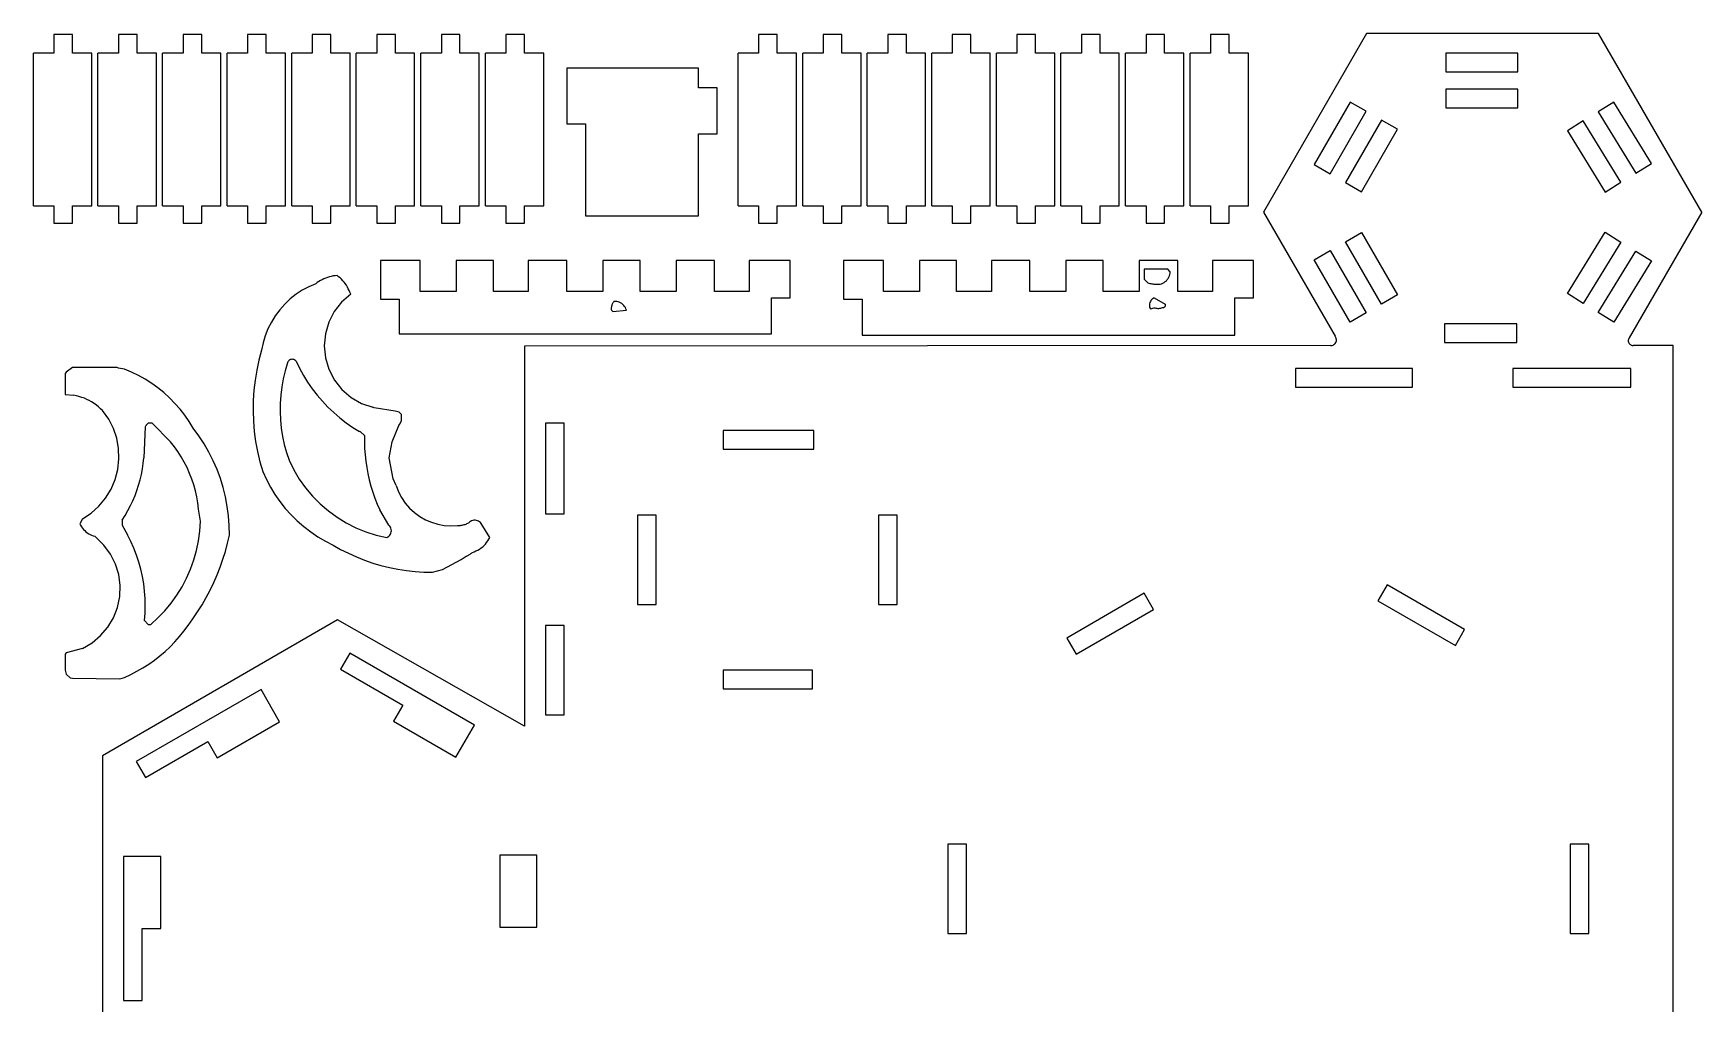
# Model space of a CAD drawing. Extents: x -3998 to 3998, y -3549 to 3549.
# Drawn here: x -620 to 723, y -2179 to -1398 of the extents above; entities that cross this region are included whole.
import ezdxf

# ---------------------------------------------------------------- set-up
doc = ezdxf.new("R2010")
doc.units = 0
doc.header["$MEASUREMENT"] = 0
doc.layers.get('0').update_dxf_attribs({"linetype": 'CONTINUOUS'})

msp = doc.modelspace()

# ---------------------------------------------------------------- linework, layer by layer
for p, q in [((-603.8, -1398.8), (-603.8, -1413.8)), ((-588.8, -1398.8), (-603.8, -1398.8)), ((-588.8, -1413.8), (-588.8, -1398.8)), ((-551.8, -1398.8), (-551.8, -1413.8)), ((-536.8, -1398.8), (-551.8, -1398.8)), ((-536.8, -1413.8), (-536.8, -1398.8)), ((-499.8, -1398.8), (-499.8, -1413.8)), ((-484.8, -1398.8), (-499.8, -1398.8)), ((-484.8, -1413.8), (-484.8, -1398.8)), ((-447.8, -1398.8), (-447.8, -1413.8)), ((-432.8, -1398.8), (-447.8, -1398.8)), ((-432.8, -1413.8), (-432.8, -1398.8)), ((-395.8, -1398.8), (-395.8, -1413.8)), ((-380.8, -1398.8), (-395.8, -1398.8)), ((-380.8, -1413.8), (-380.8, -1398.8)), ((-328.8, -1398.8), (-343.8, -1398.8)), ((-343.8, -1398.8), (-343.8, -1413.8)), ((-328.8, -1413.8), (-328.8, -1398.8)), ((-291.8, -1398.8), (-291.8, -1413.8)), ((-276.8, -1398.8), (-291.8, -1398.8)), ((-276.8, -1413.8), (-276.8, -1398.8)), ((-239.8, -1398.8), (-239.8, -1413.8)), ((-224.8, -1398.8), (-239.8, -1398.8)), ((-224.8, -1413.8), (-224.8, -1398.8)), ((-36.3, -1398.8), (-36.3, -1413.8)), ((-21.3, -1398.8), (-36.3, -1398.8)), ((-21.3, -1413.8), (-21.3, -1398.8)), ((15.7, -1398.8), (15.7, -1413.8)), ((30.7, -1398.8), (15.7, -1398.8)), ((30.7, -1413.8), (30.7, -1398.8)), ((67.7, -1398.8), (67.7, -1413.8)), ((82.7, -1398.8), (67.7, -1398.8)), ((82.7, -1413.8), (82.7, -1398.8)), ((134.7, -1398.8), (119.7, -1398.8)), ((119.7, -1398.8), (119.7, -1413.8)), ((134.7, -1413.8), (134.7, -1398.8)), ((171.7, -1398.8), (171.7, -1413.8)), ((186.7, -1398.8), (171.7, -1398.8)), ((186.7, -1413.8), (186.7, -1398.8)), ((223.7, -1398.8), (223.7, -1413.8)), ((238.7, -1398.8), (223.7, -1398.8)), ((238.7, -1413.8), (238.7, -1398.8)), ((290.7, -1398.8), (275.7, -1398.8)), ((275.7, -1398.8), (275.7, -1413.8)), ((290.7, -1413.8), (290.7, -1398.8)), ((327.7, -1398.8), (327.7, -1413.8)), ((342.7, -1398.8), (327.7, -1398.8)), ((342.7, -1413.8), (342.7, -1398.8)), ((453.3, -1397.8), (370.2, -1541.8)), ((640, -1397.8), (453.3, -1397.8)), ((723.2, -1541.8), (640, -1397.8)), ((-620.3, -1536.8), (-620.3, -1413.8)), ((-603.8, -1413.8), (-620.3, -1413.8)), ((-573.3, -1413.8), (-588.8, -1413.8)), ((-573.3, -1536.8), (-573.3, -1413.8)), ((-568.3, -1536.8), (-568.3, -1413.8)), ((-551.8, -1413.8), (-568.3, -1413.8)), ((-521.3, -1413.8), (-536.8, -1413.8)), ((-521.3, -1536.8), (-521.3, -1413.8)), ((-499.8, -1413.8), (-516.3, -1413.8)), ((-516.3, -1536.8), (-516.3, -1413.8)), ((-469.3, -1413.8), (-484.8, -1413.8)), ((-469.3, -1536.8), (-469.3, -1413.8)), ((-464.3, -1536.8), (-464.3, -1413.8)), ((-447.8, -1413.8), (-464.3, -1413.8)), ((-417.3, -1413.8), (-432.8, -1413.8)), ((-417.3, -1536.8), (-417.3, -1413.8)), ((-412.3, -1536.8), (-412.3, -1413.8)), ((-395.8, -1413.8), (-412.3, -1413.8)), ((-365.3, -1413.8), (-380.8, -1413.8)), ((-365.3, -1536.8), (-365.3, -1413.8)), ((-360.3, -1536.8), (-360.3, -1413.8)), ((-343.8, -1413.8), (-360.3, -1413.8)), ((-313.3, -1413.8), (-328.8, -1413.8)), ((-313.3, -1536.8), (-313.3, -1413.8)), ((-308.3, -1536.8), (-308.3, -1413.8)), ((-291.8, -1413.8), (-308.3, -1413.8)), ((-261.3, -1413.8), (-276.8, -1413.8)), ((-261.3, -1536.8), (-261.3, -1413.8)), ((-256.3, -1536.8), (-256.3, -1413.8)), ((-239.8, -1413.8), (-256.3, -1413.8)), ((-209.3, -1413.8), (-224.8, -1413.8)), ((-209.3, -1536.8), (-209.3, -1413.8)), ((-52.8, -1536.8), (-52.8, -1413.8)), ((-36.3, -1413.8), (-52.8, -1413.8)), ((-5.8, -1413.8), (-21.3, -1413.8)), ((-5.8, -1536.8), (-5.8, -1413.8)), ((15.7, -1413.8), (-0.8, -1413.8)), ((-0.8, -1536.8), (-0.8, -1413.8)), ((46.2, -1413.8), (30.7, -1413.8)), ((46.2, -1536.8), (46.2, -1413.8)), ((67.7, -1413.8), (51.2, -1413.8)), ((51.2, -1536.8), (51.2, -1413.8)), ((98.2, -1413.8), (82.7, -1413.8)), ((98.2, -1536.8), (98.2, -1413.8)), ((103.2, -1536.8), (103.2, -1413.8)), ((119.7, -1413.8), (103.2, -1413.8)), ((150.2, -1413.8), (134.7, -1413.8)), ((150.2, -1536.8), (150.2, -1413.8)), ((155.2, -1536.8), (155.2, -1413.8)), ((171.7, -1413.8), (155.2, -1413.8)), ((202.2, -1413.8), (186.7, -1413.8)), ((202.2, -1536.8), (202.2, -1413.8)), ((207.2, -1536.8), (207.2, -1413.8)), ((223.7, -1413.8), (207.2, -1413.8)), ((254.2, -1413.8), (238.7, -1413.8)), ((254.2, -1536.8), (254.2, -1413.8)), ((275.7, -1413.8), (259.2, -1413.8)), ((259.2, -1536.8), (259.2, -1413.8)), ((306.2, -1413.8), (290.7, -1413.8)), ((306.2, -1536.8), (306.2, -1413.8)), ((327.7, -1413.8), (311.2, -1413.8)), ((311.2, -1536.8), (311.2, -1413.8)), ((358.2, -1413.8), (342.7, -1413.8)), ((358.2, -1536.8), (358.2, -1413.8)), ((575.2, -1413.8), (517.2, -1413.8)), ((517.2, -1413.8), (517.2, -1428.8)), ((575.2, -1428.8), (575.2, -1413.8)), ((-84.8, -1425.8), (-190.8, -1425.8)), ((-190.8, -1425.8), (-190.8, -1470.8)), ((-84.8, -1441.8), (-84.8, -1425.8)), ((517.2, -1428.8), (575.2, -1428.8)), ((-69.8, -1441.8), (-84.8, -1441.8)), ((-69.8, -1478.8), (-69.8, -1441.8)), ((517.2, -1442.8), (517.2, -1457.8)), ((575.2, -1442.8), (517.2, -1442.8)), ((575.2, -1457.8), (575.2, -1442.8)), ((440.1, -1453.1), (411.1, -1503.4)), ((424.1, -1510.9), (453.1, -1460.6)), ((453.1, -1460.6), (440.1, -1453.1)), ((517.2, -1457.8), (575.2, -1457.8)), ((652.5, -1453.1), (639.7, -1461)), ((639.7, -1461), (670.1, -1510.4)), ((682.9, -1502.5), (652.5, -1453.1)), ((-190.8, -1470.8), (-175.8, -1470.8)), ((-175.8, -1470.8), (-175.8, -1544.8)), ((465.3, -1467.6), (436.3, -1517.9)), ((449.2, -1525.4), (478.2, -1475.1)), ((478.2, -1475.1), (465.3, -1467.6)), ((627.8, -1468.3), (615, -1476.2)), ((615, -1476.2), (645.4, -1525.6)), ((658.2, -1517.7), (627.8, -1468.3)), ((-84.8, -1544.8), (-84.8, -1478.8)), ((-84.8, -1478.8), (-69.8, -1478.8)), ((411.1, -1503.4), (424.1, -1510.9)), ((670.1, -1510.4), (682.9, -1502.5)), ((436.3, -1517.9), (449.2, -1525.4)), ((645.4, -1525.6), (658.2, -1517.7)), ((-620.3, -1536.8), (-603.8, -1536.8)), ((-603.8, -1536.8), (-603.8, -1550.8)), ((-588.8, -1536.8), (-573.3, -1536.8)), ((-588.8, -1550.8), (-588.8, -1536.8)), ((-568.3, -1536.8), (-551.8, -1536.8)), ((-551.8, -1536.8), (-551.8, -1550.8)), ((-536.8, -1550.8), (-536.8, -1536.8)), ((-536.8, -1536.8), (-521.3, -1536.8)), ((-516.3, -1536.8), (-499.8, -1536.8)), ((-499.8, -1536.8), (-499.8, -1550.8)), ((-484.8, -1550.8), (-484.8, -1536.8)), ((-484.8, -1536.8), (-469.3, -1536.8)), ((-464.3, -1536.8), (-447.8, -1536.8)), ((-447.8, -1536.8), (-447.8, -1550.8)), ((-432.8, -1536.8), (-417.3, -1536.8)), ((-432.8, -1550.8), (-432.8, -1536.8)), ((-412.3, -1536.8), (-395.8, -1536.8)), ((-395.8, -1536.8), (-395.8, -1550.8)), ((-380.8, -1536.8), (-365.3, -1536.8)), ((-380.8, -1550.8), (-380.8, -1536.8)), ((-360.3, -1536.8), (-343.8, -1536.8)), ((-343.8, -1536.8), (-343.8, -1550.8)), ((-328.8, -1536.8), (-313.3, -1536.8)), ((-328.8, -1550.8), (-328.8, -1536.8)), ((-308.3, -1536.8), (-291.8, -1536.8)), ((-291.8, -1536.8), (-291.8, -1550.8)), ((-276.8, -1536.8), (-261.3, -1536.8)), ((-276.8, -1550.8), (-276.8, -1536.8)), ((-256.3, -1536.8), (-239.8, -1536.8)), ((-239.8, -1536.8), (-239.8, -1550.8)), ((-224.8, -1536.8), (-209.3, -1536.8)), ((-224.8, -1550.8), (-224.8, -1536.8)), ((-175.8, -1544.8), (-84.8, -1544.8)), ((-52.8, -1536.8), (-36.3, -1536.8)), ((-36.3, -1536.8), (-36.3, -1550.8)), ((-21.3, -1536.8), (-5.8, -1536.8)), ((-21.3, -1550.8), (-21.3, -1536.8)), ((-0.8, -1536.8), (15.7, -1536.8)), ((15.7, -1536.8), (15.7, -1550.8)), ((30.7, -1550.8), (30.7, -1536.8)), ((30.7, -1536.8), (46.2, -1536.8)), ((51.2, -1536.8), (67.7, -1536.8)), ((67.7, -1536.8), (67.7, -1550.8)), ((82.7, -1536.8), (98.2, -1536.8)), ((82.7, -1550.8), (82.7, -1536.8)), ((103.2, -1536.8), (119.7, -1536.8)), ((119.7, -1536.8), (119.7, -1550.8)), ((134.7, -1536.8), (150.2, -1536.8)), ((134.7, -1550.8), (134.7, -1536.8)), ((155.2, -1536.8), (171.7, -1536.8)), ((171.7, -1536.8), (171.7, -1550.8)), ((186.7, -1536.8), (202.2, -1536.8)), ((186.7, -1550.8), (186.7, -1536.8)), ((207.2, -1536.8), (223.7, -1536.8)), ((223.7, -1536.8), (223.7, -1550.8)), ((238.7, -1536.8), (254.2, -1536.8)), ((238.7, -1550.8), (238.7, -1536.8)), ((259.2, -1536.8), (275.7, -1536.8)), ((275.7, -1536.8), (275.7, -1550.8)), ((290.7, -1550.8), (290.7, -1536.8)), ((290.7, -1536.8), (306.2, -1536.8)), ((311.2, -1536.8), (327.7, -1536.8)), ((327.7, -1536.8), (327.7, -1550.8)), ((342.7, -1536.8), (358.2, -1536.8)), ((342.7, -1550.8), (342.7, -1536.8)), ((370.2, -1541.8), (427.9, -1641.8)), ((723.2, -1541.8), (664.8, -1643)), ((-603.8, -1550.8), (-588.8, -1550.8)), ((-551.8, -1550.8), (-536.8, -1550.8)), ((-499.8, -1550.8), (-484.8, -1550.8)), ((-447.8, -1550.8), (-432.8, -1550.8)), ((-395.8, -1550.8), (-380.8, -1550.8)), ((-343.8, -1550.8), (-328.8, -1550.8)), ((-291.8, -1550.8), (-276.8, -1550.8)), ((-239.8, -1550.8), (-224.8, -1550.8)), ((-36.3, -1550.8), (-21.3, -1550.8)), ((15.7, -1550.8), (30.7, -1550.8)), ((67.7, -1550.8), (82.7, -1550.8)), ((119.7, -1550.8), (134.7, -1550.8)), ((171.7, -1550.8), (186.7, -1550.8)), ((223.7, -1550.8), (238.7, -1550.8)), ((275.7, -1550.8), (290.7, -1550.8)), ((327.7, -1550.8), (342.7, -1550.8)), ((436.3, -1565.8), (449.2, -1558.3)), ((449.2, -1558.3), (478.2, -1608.5)), ((615, -1607.4), (645.4, -1558)), ((645.4, -1558), (658.2, -1565.9)), ((465.3, -1616), (436.3, -1565.8)), ((658.2, -1565.9), (627.8, -1615.3)), ((-308.8, -1580.8), (-340.8, -1580.8)), ((-340.8, -1580.8), (-340.8, -1611.8)), ((-308.8, -1605.8), (-308.8, -1580.8)), ((-249.8, -1580.8), (-279.8, -1580.8)), ((-279.8, -1580.8), (-279.8, -1605.8)), ((-249.8, -1605.8), (-249.8, -1580.8)), ((-221.8, -1580.8), (-221.8, -1605.8)), ((-190.8, -1580.8), (-221.8, -1580.8)), ((-190.8, -1605.8), (-190.8, -1580.8)), ((-131.8, -1580.8), (-161.8, -1580.8)), ((-161.8, -1580.8), (-161.8, -1605.8)), ((-131.8, -1605.8), (-131.8, -1580.8)), ((-71.8, -1580.8), (-102.8, -1580.8)), ((-102.8, -1580.8), (-102.8, -1605.8)), ((-71.8, -1605.8), (-71.8, -1580.8)), ((-10.8, -1580.8), (-43.8, -1580.8)), ((-43.8, -1580.8), (-43.8, -1605.8)), ((-10.8, -1610.8), (-10.8, -1580.8)), ((64.2, -1580.8), (32.2, -1580.8)), ((32.2, -1580.8), (32.2, -1611.8)), ((64.2, -1605.8), (64.2, -1580.8)), ((123.2, -1580.8), (93.2, -1580.8)), ((93.2, -1580.8), (93.2, -1605.8)), ((123.2, -1605.8), (123.2, -1580.8)), ((182.2, -1580.8), (151.2, -1580.8)), ((151.2, -1580.8), (151.2, -1605.8)), ((182.2, -1605.8), (182.2, -1580.8)), ((241.2, -1580.8), (211.2, -1580.8)), ((211.2, -1580.8), (211.2, -1605.8)), ((241.2, -1605.8), (241.2, -1580.8)), ((301.2, -1580.8), (270.2, -1580.8)), ((270.2, -1580.8), (270.2, -1605.8)), ((301.2, -1605.8), (301.2, -1580.8)), ((362.2, -1580.8), (329.2, -1580.8)), ((329.2, -1580.8), (329.2, -1605.8)), ((362.2, -1610.8), (362.2, -1580.8)), ((411.1, -1580.3), (424.1, -1572.8)), ((440.1, -1630.5), (411.1, -1580.3)), ((424.1, -1572.8), (453.1, -1623)), ((639.7, -1622.6), (670.1, -1573.2)), ((682.9, -1581.1), (652.5, -1630.5)), ((670.1, -1573.2), (682.9, -1581.1)), ((-391.7, -1598.6), (-392.9, -1599.5)), ((-390.4, -1597.7), (-391.7, -1598.6)), ((-389.1, -1596.9), (-390.4, -1597.7)), ((-387.7, -1596.2), (-389.1, -1596.9)), ((-386.3, -1595.5), (-387.7, -1596.2)), ((-384.9, -1594.9), (-386.3, -1595.5)), ((-383.4, -1594.4), (-384.9, -1594.9)), ((-381.9, -1593.9), (-383.4, -1594.4)), ((-380.4, -1593.6), (-381.9, -1593.9)), ((-378.9, -1593.2), (-380.4, -1593.6)), ((-377.4, -1593), (-378.9, -1593.2)), ((-375.8, -1592.8), (-377.4, -1593)), ((-374.6, -1593.8), (-375.8, -1592.8)), ((-373.4, -1594.8), (-374.6, -1593.8)), ((-372.2, -1595.9), (-373.4, -1594.8)), ((-371.2, -1597), (-372.2, -1595.9)), ((-370.1, -1598.2), (-371.2, -1597)), ((-369.2, -1599.4), (-370.1, -1598.2)), ((293.2, -1587.8), (274.2, -1587.8)), ((274.2, -1587.8), (274.2, -1595.8)), ((274.2, -1595.8), (277.2, -1598.8)), ((289.3, -1599), (290.3, -1598.4)), ((290.3, -1598.4), (291.2, -1597.8)), ((291.2, -1597.8), (292.1, -1597)), ((292.1, -1597), (292.8, -1596.1)), ((292.8, -1596.1), (293.5, -1595.2)), ((295.2, -1589.8), (293.2, -1587.8)), ((293.5, -1595.2), (294, -1594.2)), ((294, -1594.2), (294.5, -1593.2)), ((294.5, -1593.2), (294.8, -1592.1)), ((294.8, -1592.1), (295.1, -1591)), ((295.1, -1591), (295.2, -1589.8)), ((-413.5, -1611.7), (-417.9, -1615.9)), ((-408.8, -1608), (-413.5, -1611.7)), ((-403.8, -1604.7), (-408.8, -1608)), ((-398.5, -1601.9), (-403.8, -1604.7)), ((-392.9, -1599.5), (-398.5, -1601.9)), ((-364.8, -1607.8), (-372.1, -1614.2)), ((-368.3, -1600.7), (-369.2, -1599.4)), ((-367.4, -1602.1), (-368.3, -1600.7)), ((-366.7, -1603.5), (-367.4, -1602.1)), ((-366, -1604.9), (-366.7, -1603.5)), ((-365.4, -1606.3), (-366, -1604.9)), ((-364.8, -1607.8), (-365.4, -1606.3)), ((-340.8, -1611.8), (-325.8, -1611.8)), ((-325.8, -1611.8), (-325.8, -1639.8)), ((-279.8, -1605.8), (-308.8, -1605.8)), ((-221.8, -1605.8), (-249.8, -1605.8)), ((-161.8, -1605.8), (-190.8, -1605.8)), ((-102.8, -1605.8), (-131.8, -1605.8)), ((-43.8, -1605.8), (-71.8, -1605.8)), ((-25.8, -1610.8), (-10.8, -1610.8)), ((-25.8, -1639.8), (-25.8, -1610.8)), ((32.2, -1611.8), (47.2, -1611.8)), ((47.2, -1611.8), (47.2, -1640.8)), ((93.2, -1605.8), (64.2, -1605.8)), ((151.2, -1605.8), (123.2, -1605.8)), ((211.2, -1605.8), (182.2, -1605.8)), ((270.2, -1605.8), (241.2, -1605.8)), ((277.2, -1598.8), (278, -1599)), ((278, -1599), (278.8, -1599.2)), ((278.8, -1599.2), (279.6, -1599.3)), ((279.6, -1599.3), (280.4, -1599.5)), ((280.7, -1611.8), (280.1, -1612.4)), ((280.4, -1599.5), (281.3, -1599.6)), ((281.4, -1611.3), (280.7, -1611.8)), ((281.3, -1599.6), (282.1, -1599.7)), ((282.2, -1610.8), (281.4, -1611.3)), ((282.1, -1599.7), (283, -1599.8)), ((282.2, -1610.8), (291.2, -1615.8)), ((283, -1599.8), (283.8, -1599.8)), ((283.8, -1599.8), (284.6, -1599.8)), ((284.6, -1599.8), (285.5, -1599.9)), ((285.5, -1599.9), (286.3, -1599.8)), ((286.3, -1599.8), (287.2, -1599.8)), ((287.2, -1599.8), (288.2, -1599.5)), ((288.2, -1599.5), (289.3, -1599)), ((329.2, -1605.8), (301.2, -1605.8)), ((347.2, -1640.8), (347.2, -1610.8)), ((347.2, -1610.8), (362.2, -1610.8)), ((478.2, -1608.5), (465.3, -1616)), ((627.8, -1615.3), (615, -1607.4)), ((-425.5, -1625.2), (-428.7, -1630.3)), ((-421.9, -1620.4), (-425.5, -1625.2)), ((-417.9, -1615.9), (-421.9, -1620.4)), ((-378.1, -1621.9), (-382.5, -1630.5)), ((-372.1, -1614.2), (-378.1, -1621.9)), ((-154.8, -1618.3), (-154.9, -1618.9)), ((-154.9, -1618.9), (-154.9, -1619.6)), ((-154.9, -1619.6), (-154.9, -1620.2)), ((-154.9, -1620.2), (-154.8, -1620.8)), ((-154.7, -1617.7), (-154.8, -1618.3)), ((-154.8, -1620.8), (-153.8, -1621.8)), ((-154.6, -1617.1), (-154.7, -1617.7)), ((-154.4, -1616.5), (-154.6, -1617.1)), ((-154.1, -1615.9), (-154.4, -1616.5)), ((-153.9, -1615.4), (-154.1, -1615.9)), ((-153.6, -1614.8), (-153.9, -1615.4)), ((-153.8, -1621.8), (-142.8, -1620.8)), ((-153.2, -1614.3), (-153.6, -1614.8)), ((-152.8, -1613.8), (-153.2, -1614.3)), ((-151.7, -1613.7), (-152.8, -1613.8)), ((-150.6, -1613.8), (-151.7, -1613.7)), ((-149.5, -1614), (-150.6, -1613.8)), ((-148.5, -1614.3), (-149.5, -1614)), ((-147.4, -1614.8), (-148.5, -1614.3)), ((-146.5, -1615.4), (-147.4, -1614.8)), ((-145.6, -1616.1), (-146.5, -1615.4)), ((-144.8, -1616.9), (-145.6, -1616.1)), ((-144.2, -1617.7), (-144.8, -1616.9)), ((-143.6, -1618.7), (-144.2, -1617.7)), ((-143.2, -1619.7), (-143.6, -1618.7)), ((-142.8, -1620.8), (-143.2, -1619.7)), ((278.6, -1615.6), (278.5, -1616.4)), ((278.5, -1616.4), (278.5, -1617.3)), ((278.5, -1617.3), (278.6, -1618.2)), ((278.8, -1614.7), (278.6, -1615.6)), ((278.6, -1618.2), (278.8, -1619)), ((279.2, -1613.9), (278.8, -1614.7)), ((278.8, -1619), (279.2, -1619.8)), ((279.6, -1613.1), (279.2, -1613.9)), ((279.2, -1619.8), (282.2, -1618.8)), ((280.1, -1612.4), (279.6, -1613.1)), ((282.2, -1618.8), (282.9, -1619)), ((282.9, -1619), (283.7, -1619.2)), ((283.7, -1619.2), (284.4, -1619.2)), ((284.4, -1619.2), (285.2, -1619.3)), ((285.2, -1619.3), (286, -1619.3)), ((286, -1619.3), (286.8, -1619.2)), ((286.8, -1619.2), (287.5, -1619.1)), ((287.5, -1619.1), (288.3, -1619)), ((288.3, -1619), (289, -1618.7)), ((289, -1618.7), (289.8, -1618.5)), ((289.8, -1618.5), (290.5, -1618.2)), ((290.5, -1618.2), (291.2, -1617.8)), ((291.2, -1615.8), (291.2, -1617.8)), ((453.1, -1623), (440.1, -1630.5)), ((652.5, -1630.5), (639.7, -1622.6)), ((-431.4, -1635.7), (-433.6, -1641.3)), ((-428.7, -1630.3), (-431.4, -1635.7)), ((-382.5, -1630.5), (-385.2, -1639.8)), ((574.2, -1631.8), (516.2, -1631.8)), ((516.2, -1631.8), (516.2, -1646.8)), ((574.2, -1646.8), (574.2, -1631.8)), ((-435.3, -1647), (-436.5, -1652.9)), ((-433.6, -1641.3), (-435.3, -1647)), ((-385.2, -1639.8), (-386.1, -1649.5)), ((-386.1, -1649.5), (-385.1, -1659.1)), ((-325.8, -1639.8), (-25.8, -1639.8)), ((424.2, -1649.3), (-224.8, -1649.8)), ((-224.8, -1649.8), (-224.8, -1955.9)), ((47.2, -1640.8), (347.2, -1640.8)), ((424.2, -1649.3), (424.9, -1649.3)), ((424.9, -1649.3), (425.7, -1649.2)), ((425.7, -1649.2), (426.4, -1648.9)), ((426.4, -1648.9), (427, -1648.5)), ((427, -1648.5), (427.6, -1648.1)), ((427.6, -1648.1), (428.1, -1647.5)), ((428.7, -1643.2), (427.9, -1641.8)), ((428.1, -1647.5), (428.5, -1646.9)), ((428.5, -1646.9), (428.8, -1646.2)), ((428.9, -1643.9), (428.7, -1643.2)), ((428.8, -1646.2), (429, -1645.4)), ((429, -1644.7), (428.9, -1643.9)), ((429, -1645.4), (429, -1644.7)), ((516.2, -1646.8), (574.2, -1646.8)), ((664.2, -1644.3), (664.1, -1645)), ((664.1, -1645), (664.1, -1645.7)), ((664.1, -1645.7), (664.2, -1646.4)), ((664.4, -1643.6), (664.2, -1644.3)), ((664.2, -1646.4), (664.5, -1647)), ((664.8, -1643), (664.4, -1643.6)), ((664.5, -1647), (664.9, -1647.6)), ((664.9, -1647.6), (665.4, -1648.1)), ((665.4, -1648.1), (665.9, -1648.5)), ((665.9, -1648.5), (666.5, -1648.9)), ((666.5, -1648.9), (667.2, -1649.1)), ((667.2, -1649.1), (667.9, -1649.1)), ((700.2, -1649.1), (667.9, -1649.1)), ((700.2, -2526.8), (700.2, -1649.1)), ((-438.7, -1660.9), (-440.4, -1669)), ((-436.5, -1652.9), (-438.7, -1660.9)), ((-415.6, -1663.2), (-417.5, -1669.6)), ((-415.4, -1662.5), (-415.6, -1663.2)), ((-415, -1661.9), (-415.4, -1662.5)), ((-414.5, -1661.4), (-415, -1661.9)), ((-414, -1660.9), (-414.5, -1661.4)), ((-413.3, -1660.6), (-414, -1660.9)), ((-412.7, -1660.4), (-413.3, -1660.6)), ((-411.9, -1660.3), (-412.7, -1660.4)), ((-411.2, -1660.4), (-411.9, -1660.3)), ((-410.5, -1660.6), (-411.2, -1660.4)), ((-409.9, -1660.9), (-410.5, -1660.6)), ((-409.3, -1661.3), (-409.9, -1660.9)), ((-408.8, -1661.8), (-409.3, -1661.3)), ((-408.8, -1661.8), (-406, -1667.6)), ((-385.1, -1659.1), (-382.3, -1668.4)), ((-593.8, -1670.8), (-594.8, -1671.8)), ((-594.8, -1671.8), (-594.8, -1688.8)), ((-588.8, -1666.8), (-593.8, -1670.8)), ((-552.8, -1666.8), (-588.8, -1666.8)), ((-551.8, -1667.4), (-552.8, -1666.8)), ((-546.9, -1668.2), (-551.8, -1667.4)), ((-541.2, -1670.6), (-546.9, -1668.2)), ((-535.6, -1673.3), (-541.2, -1670.6)), ((-530.2, -1676.4), (-535.6, -1673.3)), ((-525, -1679.7), (-530.2, -1676.4)), ((-441.8, -1677.1), (-442.7, -1685.3)), ((-440.4, -1669), (-441.8, -1677.1)), ((-419.1, -1676), (-420.3, -1682.6)), ((-417.5, -1669.6), (-419.1, -1676)), ((-406, -1667.6), (-402.9, -1673.3)), ((-402.9, -1673.3), (-399.5, -1678.8)), ((-399.5, -1678.8), (-395.8, -1684.1)), ((-382.3, -1668.4), (-377.9, -1677.1)), ((-377.9, -1677.1), (-371.9, -1684.7)), ((490.2, -1667.8), (396.2, -1667.8)), ((396.2, -1667.8), (396.2, -1682.8)), ((490.2, -1682.8), (490.2, -1667.8)), ((666.2, -1667.8), (571.2, -1667.8)), ((571.2, -1667.8), (571.2, -1682.8)), ((666.2, -1682.8), (666.2, -1667.8)), ((-594.8, -1688.8), (-587.9, -1689.2)), ((-585.7, -1689.7), (-587.9, -1689.2)), ((-583.6, -1690.3), (-585.7, -1689.7)), ((-581.4, -1691), (-583.6, -1690.3)), ((-579.3, -1691.7), (-581.4, -1691)), ((-577.3, -1692.6), (-579.3, -1691.7)), ((-575.3, -1693.6), (-577.3, -1692.6)), ((-520, -1683.3), (-525, -1679.7)), ((-515.2, -1687.2), (-520, -1683.3)), ((-510.6, -1691.4), (-515.2, -1687.2)), ((-506.3, -1695.8), (-510.6, -1691.4)), ((-442.7, -1685.3), (-443.3, -1693.6)), ((-421.1, -1689.2), (-421.6, -1695.8)), ((-420.3, -1682.6), (-421.1, -1689.2)), ((-395.8, -1684.1), (-391.8, -1689.2)), ((-391.8, -1689.2), (-387.6, -1694.1)), ((-371.9, -1684.7), (-364.5, -1691)), ((-364.5, -1691), (-356.1, -1695.9)), ((396.2, -1682.8), (490.2, -1682.8)), ((571.2, -1682.8), (666.2, -1682.8)), ((-573.4, -1694.7), (-575.3, -1693.6)), ((-571.5, -1695.9), (-573.4, -1694.7)), ((-569.6, -1697.2), (-571.5, -1695.9)), ((-567.9, -1698.6), (-569.6, -1697.2)), ((-566.2, -1700.1), (-567.9, -1698.6)), ((-564.6, -1701.6), (-566.2, -1700.1)), ((-559.7, -1708.5), (-564.6, -1701.6)), ((-502.2, -1700.5), (-506.3, -1695.8)), ((-498.4, -1705.3), (-502.2, -1700.5)), ((-494.9, -1710.4), (-498.4, -1705.3)), ((-443.3, -1693.6), (-443.4, -1701.9)), ((-443.4, -1701.9), (-443.2, -1710.1)), ((-421.6, -1695.8), (-421.7, -1702.5)), ((-421.7, -1702.5), (-421.4, -1709.2)), ((-387.6, -1694.1), (-383.2, -1698.8)), ((-383.2, -1698.8), (-378.5, -1703.3)), ((-378.5, -1703.3), (-373.6, -1707.5)), ((-356.1, -1695.9), (-346.9, -1699)), ((-345.8, -1699.5), (-346.9, -1699)), ((-328.9, -1702.2), (-345.8, -1699.5)), ((-325.8, -1702.8), (-328.9, -1702.2)), ((-323.8, -1704.8), (-325.8, -1702.8)), ((-323.8, -1709.8), (-323.8, -1704.8)), ((-555.9, -1716), (-559.7, -1708.5)), ((-553.2, -1723.9), (-555.9, -1716)), ((-530.4, -1714.8), (-531.3, -1739.8)), ((-530.2, -1714.6), (-530.4, -1714.8)), ((-530, -1714.3), (-530.2, -1714.6)), ((-529.8, -1714), (-530, -1714.3)), ((-529.6, -1713.7), (-529.8, -1714)), ((-529.4, -1713.5), (-529.6, -1713.7)), ((-529.2, -1713.2), (-529.4, -1713.5)), ((-529, -1713), (-529.2, -1713.2)), ((-528.8, -1712.7), (-529, -1713)), ((-528.6, -1712.5), (-528.8, -1712.7)), ((-528.3, -1712.3), (-528.6, -1712.5)), ((-528.1, -1712), (-528.3, -1712.3)), ((-527.8, -1711.8), (-528.1, -1712)), ((-524.8, -1711.8), (-527.8, -1711.8)), ((-509.8, -1726.8), (-524.8, -1711.8)), ((-491.6, -1715.7), (-494.9, -1710.4)), ((-487.1, -1721.9), (-491.6, -1715.7)), ((-443.2, -1710.1), (-442.5, -1718.4)), ((-442.5, -1718.4), (-441.4, -1726.6)), ((-421.4, -1709.2), (-420.7, -1715.8)), ((-420.7, -1715.8), (-419.7, -1722.4)), ((-373.6, -1707.5), (-368.5, -1711.5)), ((-368.5, -1711.5), (-363.2, -1715.2)), ((-363.2, -1715.2), (-357.7, -1718.6)), ((-356.8, -1718.8), (-357.7, -1718.6)), ((-353.8, -1721.8), (-356.8, -1718.8)), ((-331.5, -1726.9), (-326, -1713.7)), ((-326, -1713.7), (-325.6, -1712.9)), ((-325.6, -1712.9), (-323.8, -1709.8)), ((-192.8, -1711.8), (-207.8, -1711.8)), ((-207.8, -1711.8), (-207.8, -1784.8)), ((-192.8, -1784.8), (-192.8, -1711.8)), ((8.2, -1717.8), (-64.8, -1717.8)), ((-64.8, -1717.8), (-64.8, -1732.8)), ((8.2, -1732.8), (8.2, -1717.8)), ((-551.7, -1732.2), (-553.2, -1723.9)), ((-551.5, -1740.6), (-551.7, -1732.2)), ((-506.8, -1730.7), (-509.8, -1726.8)), ((-503.9, -1734.7), (-506.8, -1730.7)), ((-482.8, -1728.4), (-487.1, -1721.9)), ((-479, -1735.1), (-482.8, -1728.4)), ((-441.4, -1726.6), (-439.9, -1734.7)), ((-419.7, -1722.4), (-418.3, -1728.9)), ((-418.3, -1728.9), (-416.6, -1735.3)), ((-353.8, -1721.8), (-353.8, -1726.9)), ((-353.8, -1726.9), (-353.6, -1732.1)), ((-353.6, -1732.1), (-353.2, -1737.2)), ((-333.8, -1739.8), (-331.5, -1726.9)), ((-64.8, -1732.8), (8.2, -1732.8)), ((-552.4, -1749), (-551.5, -1740.6)), ((-532.5, -1748.6), (-531.8, -1744.2)), ((-531.8, -1744.2), (-531.3, -1739.8)), ((-501.3, -1738.9), (-503.9, -1734.7)), ((-498.8, -1743.2), (-501.3, -1738.9)), ((-496.6, -1747.6), (-498.8, -1743.2)), ((-475.5, -1742), (-479, -1735.1)), ((-472.4, -1749.1), (-475.5, -1742)), ((-439.9, -1734.7), (-438, -1742.8)), ((-438, -1742.8), (-435.6, -1750.7)), ((-416.6, -1735.3), (-414.4, -1741.6)), ((-414.4, -1741.6), (-410.6, -1749.4)), ((-353.2, -1737.2), (-352.7, -1742.3)), ((-352.7, -1742.3), (-351.9, -1747.4)), ((-330.5, -1756.7), (-333.8, -1739.8)), ((-557.8, -1764.9), (-554.5, -1757.1)), ((-554.5, -1757.1), (-552.4, -1749)), ((-535.6, -1761.7), (-534.4, -1757.4)), ((-534.4, -1757.4), (-533.3, -1753)), ((-533.3, -1753), (-532.5, -1748.6)), ((-494.5, -1752.2), (-496.6, -1747.6)), ((-492.7, -1756.8), (-494.5, -1752.2)), ((-491.2, -1761.5), (-492.7, -1756.8)), ((-469.7, -1756.3), (-472.4, -1749.1)), ((-467.5, -1763.7), (-469.7, -1756.3)), ((-435.6, -1750.7), (-432.7, -1757.1)), ((-432.7, -1757.1), (-429.5, -1763.2)), ((-410.6, -1749.4), (-406.2, -1756.9)), ((-406.2, -1756.9), (-401.1, -1763.9)), ((-351.9, -1747.4), (-350.9, -1752.4)), ((-350.9, -1752.4), (-349.8, -1757.4)), ((-349.8, -1757.4), (-348.5, -1762.4)), ((-328.2, -1762), (-330.5, -1756.7)), ((-567.6, -1778.5), (-562.2, -1772.1)), ((-562.2, -1772.1), (-557.8, -1764.9)), ((-540.3, -1774.2), (-538.5, -1770.1)), ((-538.5, -1770.1), (-537, -1765.9)), ((-537, -1765.9), (-535.6, -1761.7)), ((-489.9, -1766.2), (-491.2, -1761.5)), ((-488.8, -1771.1), (-489.9, -1766.2)), ((-487.9, -1775.9), (-488.8, -1771.1)), ((-465.6, -1771.2), (-467.5, -1763.7)), ((-464.2, -1778.8), (-465.6, -1771.2)), ((-429.5, -1763.2), (-425.8, -1769.2)), ((-425.8, -1769.2), (-421.8, -1774.9)), ((-401.1, -1763.9), (-395.5, -1770.6)), ((-395.5, -1770.6), (-389.4, -1776.8)), ((-348.5, -1762.4), (-347, -1767.3)), ((-347, -1767.3), (-345.3, -1772.1)), ((-345.3, -1772.1), (-343.5, -1776.9)), ((-328.2, -1762), (-326.3, -1767)), ((-326.3, -1767), (-323.8, -1771.7)), ((-323.8, -1771.7), (-320.9, -1776.1)), ((-580.8, -1788.8), (-573.8, -1784.2)), ((-573.8, -1784.2), (-567.6, -1778.5)), ((-548.8, -1789.8), (-546.5, -1786)), ((-546.5, -1786), (-544.2, -1782.2)), ((-544.2, -1782.2), (-542.2, -1778.2)), ((-542.2, -1778.2), (-540.3, -1774.2)), ((-487.3, -1780.9), (-487.9, -1775.9)), ((-485.8, -1790.8), (-487.3, -1780.9)), ((-463.2, -1786.5), (-464.2, -1778.8)), ((-462.6, -1794.2), (-463.2, -1786.5)), ((-421.8, -1774.9), (-417.5, -1780.4)), ((-417.5, -1780.4), (-412.8, -1785.6)), ((-412.8, -1785.6), (-407.8, -1790.5)), ((-389.4, -1776.8), (-382.8, -1782.4)), ((-382.8, -1782.4), (-375.8, -1787.5)), ((-343.5, -1776.9), (-341.4, -1781.6)), ((-334.1, -1794), (-341.4, -1781.6)), ((-320.9, -1776.1), (-317.4, -1780.1)), ((-317.4, -1780.1), (-313.5, -1783.7)), ((-313.5, -1783.7), (-309.2, -1786.9)), ((-309.2, -1786.9), (-304.6, -1789.5)), ((-207.8, -1784.8), (-192.8, -1784.8)), ((-118.8, -1785.8), (-133.8, -1785.8)), ((-133.8, -1785.8), (-133.8, -1857.8)), ((-118.8, -1857.8), (-118.8, -1785.8)), ((75.2, -1785.8), (60.2, -1785.8)), ((60.2, -1785.8), (60.2, -1857.8)), ((75.2, -1857.8), (75.2, -1785.8)), ((-580.8, -1788.8), (-582.8, -1792.8)), ((-582.8, -1792.8), (-582.3, -1794)), ((-582.3, -1794), (-581.6, -1795.2)), ((-581.6, -1795.2), (-580.8, -1796.3)), ((-580.8, -1796.3), (-579.9, -1797.3)), ((-579.9, -1797.3), (-579, -1798.3)), ((-579, -1798.3), (-578, -1799.2)), ((-578, -1799.2), (-576.9, -1800)), ((-576.9, -1800), (-575.8, -1800.8)), ((-548.8, -1789.8), (-548.8, -1793.8)), ((-548.8, -1793.8), (-544.6, -1801.7)), ((-487.3, -1806.6), (-486.3, -1798.7)), ((-486.3, -1798.7), (-485.8, -1790.8)), ((-462.5, -1801.9), (-462.6, -1794.2)), ((-407.8, -1790.5), (-402.5, -1795.1)), ((-402.5, -1795.1), (-397, -1799.4)), ((-397, -1799.4), (-391.2, -1803.3)), ((-375.8, -1787.5), (-368.4, -1792.1)), ((-368.4, -1792.1), (-360.6, -1796)), ((-360.6, -1796), (-352.6, -1799.3)), ((-352.6, -1799.3), (-344.3, -1801.9)), ((-333.4, -1794.7), (-334.1, -1794)), ((-332.8, -1795.5), (-333.4, -1794.7)), ((-332.4, -1796.4), (-332.8, -1795.5)), ((-332.1, -1797.4), (-332.4, -1796.4)), ((-332.4, -1800.4), (-332.1, -1799.4)), ((-332, -1798.4), (-332.1, -1797.4)), ((-332.1, -1799.4), (-332, -1798.4)), ((-304.6, -1789.5), (-299.7, -1791.6)), ((-299.7, -1791.6), (-294.6, -1793.1)), ((-294.6, -1793.1), (-289.4, -1794.1)), ((-289.4, -1794.1), (-284.1, -1794.5)), ((-284.1, -1794.5), (-278.8, -1794.2)), ((-278.8, -1794.2), (-278, -1794.2)), ((-278, -1794.2), (-277.2, -1794.2)), ((-277.2, -1794.2), (-276.5, -1794.1)), ((-276.5, -1794.1), (-275.7, -1794)), ((-275.7, -1794), (-274.9, -1793.9)), ((-274.9, -1793.9), (-274.1, -1793.7)), ((-274.1, -1793.7), (-273.4, -1793.5)), ((-273.4, -1793.5), (-272.6, -1793.3)), ((-272.6, -1793.3), (-271.9, -1793)), ((-271.9, -1793), (-271.2, -1792.7)), ((-271.2, -1792.7), (-270.5, -1792.4)), ((-270.5, -1792.4), (-269.7, -1792.1)), ((-269, -1791.5), (-269.7, -1792.1)), ((-268.2, -1790.9), (-269, -1791.5)), ((-267.4, -1790.5), (-268.2, -1790.9)), ((-266.5, -1790.2), (-267.4, -1790.5)), ((-265.5, -1790), (-266.5, -1790.2)), ((-264.6, -1790), (-265.5, -1790)), ((-263.6, -1790.1), (-264.6, -1790)), ((-262.7, -1790.4), (-263.6, -1790.1)), ((-261.8, -1790.8), (-262.7, -1790.4)), ((-261, -1791.3), (-261.8, -1790.8)), ((-260.2, -1791.9), (-261, -1791.3)), ((-259.6, -1792.7), (-260.2, -1791.9)), ((-252.8, -1803.8), (-259.6, -1792.7)), ((-575.8, -1800.8), (-574.6, -1801.4)), ((-574.6, -1801.4), (-573.4, -1802)), ((-573.4, -1802), (-572.1, -1802.4)), ((-572.1, -1802.4), (-570.8, -1802.8)), ((-570.8, -1802.8), (-569.8, -1803.8)), ((-563.5, -1810), (-569.8, -1803.8)), ((-558.2, -1817.2), (-563.5, -1810)), ((-541.9, -1807), (-544.6, -1801.7)), ((-539.5, -1812.4), (-541.9, -1807)), ((-537.3, -1818), (-539.5, -1812.4)), ((-488.9, -1814.3), (-487.3, -1806.6)), ((-465.7, -1815), (-464, -1808.5)), ((-464, -1808.5), (-462.5, -1801.9)), ((-391.2, -1803.3), (-385.2, -1806.8)), ((-385.2, -1806.8), (-378.9, -1810)), ((-378.9, -1810), (-372.9, -1813.5)), ((-372.9, -1813.5), (-366.6, -1816.6)), ((-344.3, -1801.9), (-335.8, -1803.8)), ((-335.8, -1803.8), (-334.9, -1803.4)), ((-334.9, -1803.4), (-334.1, -1802.8)), ((-334.1, -1802.8), (-333.4, -1802.1)), ((-333.4, -1802.1), (-332.8, -1801.3)), ((-332.8, -1801.3), (-332.4, -1800.4)), ((-262.5, -1814), (-261.1, -1813.2)), ((-261.1, -1813.2), (-259.8, -1812.3)), ((-259.8, -1812.3), (-258.5, -1811.3)), ((-258.5, -1811.3), (-257.4, -1810.3)), ((-257.4, -1810.3), (-256.3, -1809.1)), ((-256.3, -1809.1), (-255.3, -1807.9)), ((-255.3, -1807.9), (-254.4, -1806.6)), ((-254.4, -1806.6), (-253.6, -1805.2)), ((-253.6, -1805.2), (-252.8, -1803.8)), ((-554.2, -1825.2), (-558.2, -1817.2)), ((-551.6, -1833.7), (-554.2, -1825.2)), ((-535.4, -1823.6), (-537.3, -1818)), ((-533.8, -1829.4), (-535.4, -1823.6)), ((-493.7, -1829.4), (-491, -1821.9)), ((-491, -1821.9), (-488.9, -1814.3)), ((-469.9, -1827.8), (-467.7, -1821.4)), ((-467.7, -1821.4), (-465.7, -1815)), ((-366.6, -1816.6), (-360.2, -1819.5)), ((-360.2, -1819.5), (-353.7, -1822.1)), ((-353.7, -1822.1), (-347.1, -1824.4)), ((-347.1, -1824.4), (-340.4, -1826.4)), ((-340.4, -1826.4), (-333.6, -1828.1)), ((-290.9, -1829.6), (-275.9, -1821.6)), ((-275.9, -1821.6), (-271.7, -1819)), ((-271.7, -1819), (-271.3, -1818.8)), ((-271.3, -1818.8), (-270.9, -1818.6)), ((-270.9, -1818.6), (-270.4, -1818.4)), ((-270.4, -1818.4), (-270, -1818.1)), ((-270, -1818.1), (-269.6, -1817.9)), ((-269.6, -1817.9), (-269.2, -1817.6)), ((-269.2, -1817.6), (-268.7, -1817.4)), ((-268.7, -1817.4), (-268.4, -1817.1)), ((-268.4, -1817.1), (-268, -1816.8)), ((-268, -1816.8), (-267.6, -1816.5)), ((-267.6, -1816.5), (-267.2, -1816.1)), ((-267.2, -1816.1), (-266.8, -1815.8)), ((-266.8, -1815.8), (-265.3, -1815.3)), ((-265.3, -1815.3), (-263.9, -1814.7)), ((-263.9, -1814.7), (-262.5, -1814)), ((-550.5, -1842.6), (-551.6, -1833.7)), ((-532.5, -1835.2), (-533.8, -1829.4)), ((-531.5, -1841.1), (-532.5, -1835.2)), ((-500.6, -1843.6), (-496.9, -1836.6)), ((-496.9, -1836.6), (-493.7, -1829.4)), ((-478, -1846.3), (-475.1, -1840.2)), ((-475.1, -1840.2), (-472.4, -1834)), ((-472.4, -1834), (-469.9, -1827.8)), ((-333.6, -1828.1), (-326.7, -1829.4)), ((-326.7, -1829.4), (-319.8, -1830.5)), ((-319.8, -1830.5), (-312.8, -1831.3)), ((-312.8, -1831.3), (-305.9, -1831.7)), ((-305.9, -1831.7), (-298.8, -1831.8)), ((-298.8, -1831.8), (-290.9, -1829.6)), ((-552.6, -1860.2), (-550.8, -1851.5)), ((-550.8, -1851.5), (-550.5, -1842.6)), ((-530.8, -1847), (-531.5, -1841.1)), ((-530.4, -1852.9), (-530.8, -1847)), ((-530.2, -1858.9), (-530.4, -1852.9)), ((-509.4, -1856.8), (-504.7, -1850.4)), ((-504.7, -1850.4), (-500.6, -1843.6)), ((-484.5, -1858.1), (-481.1, -1852.3)), ((-481.1, -1852.3), (-478, -1846.3)), ((274.3, -1848.8), (212, -1884.8)), ((281.8, -1861.8), (274.3, -1848.8)), ((470, -1841.9), (462.5, -1854.9)), ((532.3, -1877.9), (470, -1841.9)), ((-555.9, -1868.5), (-552.6, -1860.2)), ((-530.8, -1870.8), (-530.4, -1864.9)), ((-530.4, -1864.9), (-530.2, -1858.9)), ((-520, -1868.5), (-514.5, -1862.8)), ((-514.5, -1862.8), (-509.4, -1856.8)), ((-491.9, -1869.4), (-488.1, -1863.8)), ((-488.1, -1863.8), (-484.5, -1858.1)), ((-133.8, -1857.8), (-118.8, -1857.8)), ((60.2, -1857.8), (75.2, -1857.8)), ((219.5, -1897.8), (281.8, -1861.8)), ((462.5, -1854.9), (524.8, -1890.9)), ((-566.2, -1882.9), (-560.5, -1876.2)), ((-375.3, -1870.2), (-564.8, -1979.6)), ((-560.5, -1876.2), (-555.9, -1868.5)), ((-530.8, -1870.8), (-527.8, -1873.8)), ((-527.8, -1873.8), (-525.8, -1873.8)), ((-525.8, -1873.8), (-520, -1868.5)), ((-502.6, -1883.6), (-499.1, -1879.3)), ((-499.1, -1879.3), (-495.8, -1874.8)), ((-495.8, -1874.8), (-491.9, -1869.4)), ((-224.8, -1955.9), (-375.3, -1870.2)), ((-192.8, -1874.8), (-207.8, -1874.8)), ((-207.8, -1874.8), (-207.8, -1946.8)), ((-192.8, -1946.8), (-192.8, -1874.8)), ((524.8, -1890.9), (532.3, -1877.9)), ((-580.8, -1893.2), (-593.8, -1896.8)), ((-580.8, -1893.2), (-573.1, -1888.7)), ((-573.1, -1888.7), (-566.2, -1882.9)), ((-514.2, -1895.6), (-510.2, -1891.8)), ((-510.2, -1891.8), (-506.3, -1887.8)), ((-506.3, -1887.8), (-502.6, -1883.6)), ((212, -1884.8), (219.5, -1897.8)), ((-593.8, -1896.8), (-594.8, -1897.8)), ((-594.8, -1897.8), (-594.8, -1910.8)), ((-532.1, -1908.8), (-527.4, -1905.9)), ((-527.4, -1905.9), (-522.9, -1902.6)), ((-522.9, -1902.6), (-518.5, -1899.2)), ((-518.5, -1899.2), (-514.2, -1895.6)), ((-365.5, -1896.9), (-373, -1909.8)), ((-265.1, -1954.9), (-365.5, -1896.9)), ((-594.8, -1910.8), (-593.8, -1913.8)), ((-593.8, -1913.8), (-590.8, -1916.8)), ((-590.8, -1916.8), (-588.9, -1917.1)), ((-588.9, -1917.1), (-550.8, -1917.8)), ((-550.8, -1917.8), (-546.9, -1916.5)), ((-546.9, -1916.5), (-541.9, -1914.2)), ((-541.9, -1914.2), (-536.9, -1911.6)), ((-536.9, -1911.6), (-532.1, -1908.8)), ((-373, -1909.8), (-322.8, -1938.8)), ((7.2, -1910.8), (-64.8, -1910.8)), ((-64.8, -1910.8), (-64.8, -1925.8)), ((7.2, -1925.8), (7.2, -1910.8)), ((-437, -1926.2), (-537.5, -1984.2)), ((-422, -1952.2), (-437, -1926.2)), ((-64.8, -1925.8), (7.2, -1925.8)), ((-322.8, -1938.8), (-330.3, -1951.8)), ((-207.8, -1946.8), (-192.8, -1946.8)), ((-472.3, -1981.2), (-422, -1952.2)), ((-330.3, -1951.8), (-280.1, -1980.8)), ((-280.1, -1980.8), (-265.1, -1954.9)), ((-530, -1997.2), (-479.8, -1968.2)), ((-479.8, -1968.2), (-472.3, -1981.2)), ((-564.8, -1979.6), (-564.8, -2199.3)), ((-537.5, -1984.2), (-530, -1997.2)), ((131.2, -2050.8), (116.2, -2050.8)), ((116.2, -2050.8), (116.2, -2122.8)), ((131.2, -2122.8), (131.2, -2050.8)), ((632.2, -2050.8), (617.2, -2050.8)), ((617.2, -2050.8), (617.2, -2122.8)), ((632.2, -2122.8), (632.2, -2050.8)), ((-517.8, -2060.8), (-547.8, -2060.8)), ((-547.8, -2060.8), (-547.8, -2176.8)), ((-517.8, -2118.8), (-517.8, -2060.8)), ((-214.8, -2059.8), (-244.8, -2059.8)), ((-244.8, -2059.8), (-244.8, -2117.8)), ((-214.8, -2117.8), (-214.8, -2059.8)), ((-532.8, -2176.8), (-532.8, -2118.8)), ((-532.8, -2118.8), (-517.8, -2118.8)), ((-244.8, -2117.8), (-214.8, -2117.8)), ((116.2, -2122.8), (131.2, -2122.8)), ((617.2, -2122.8), (632.2, -2122.8)), ((-547.8, -2176.8), (-532.8, -2176.8))]:
    msp.add_line(p, q)

doc.saveas('drawing.dxf')
